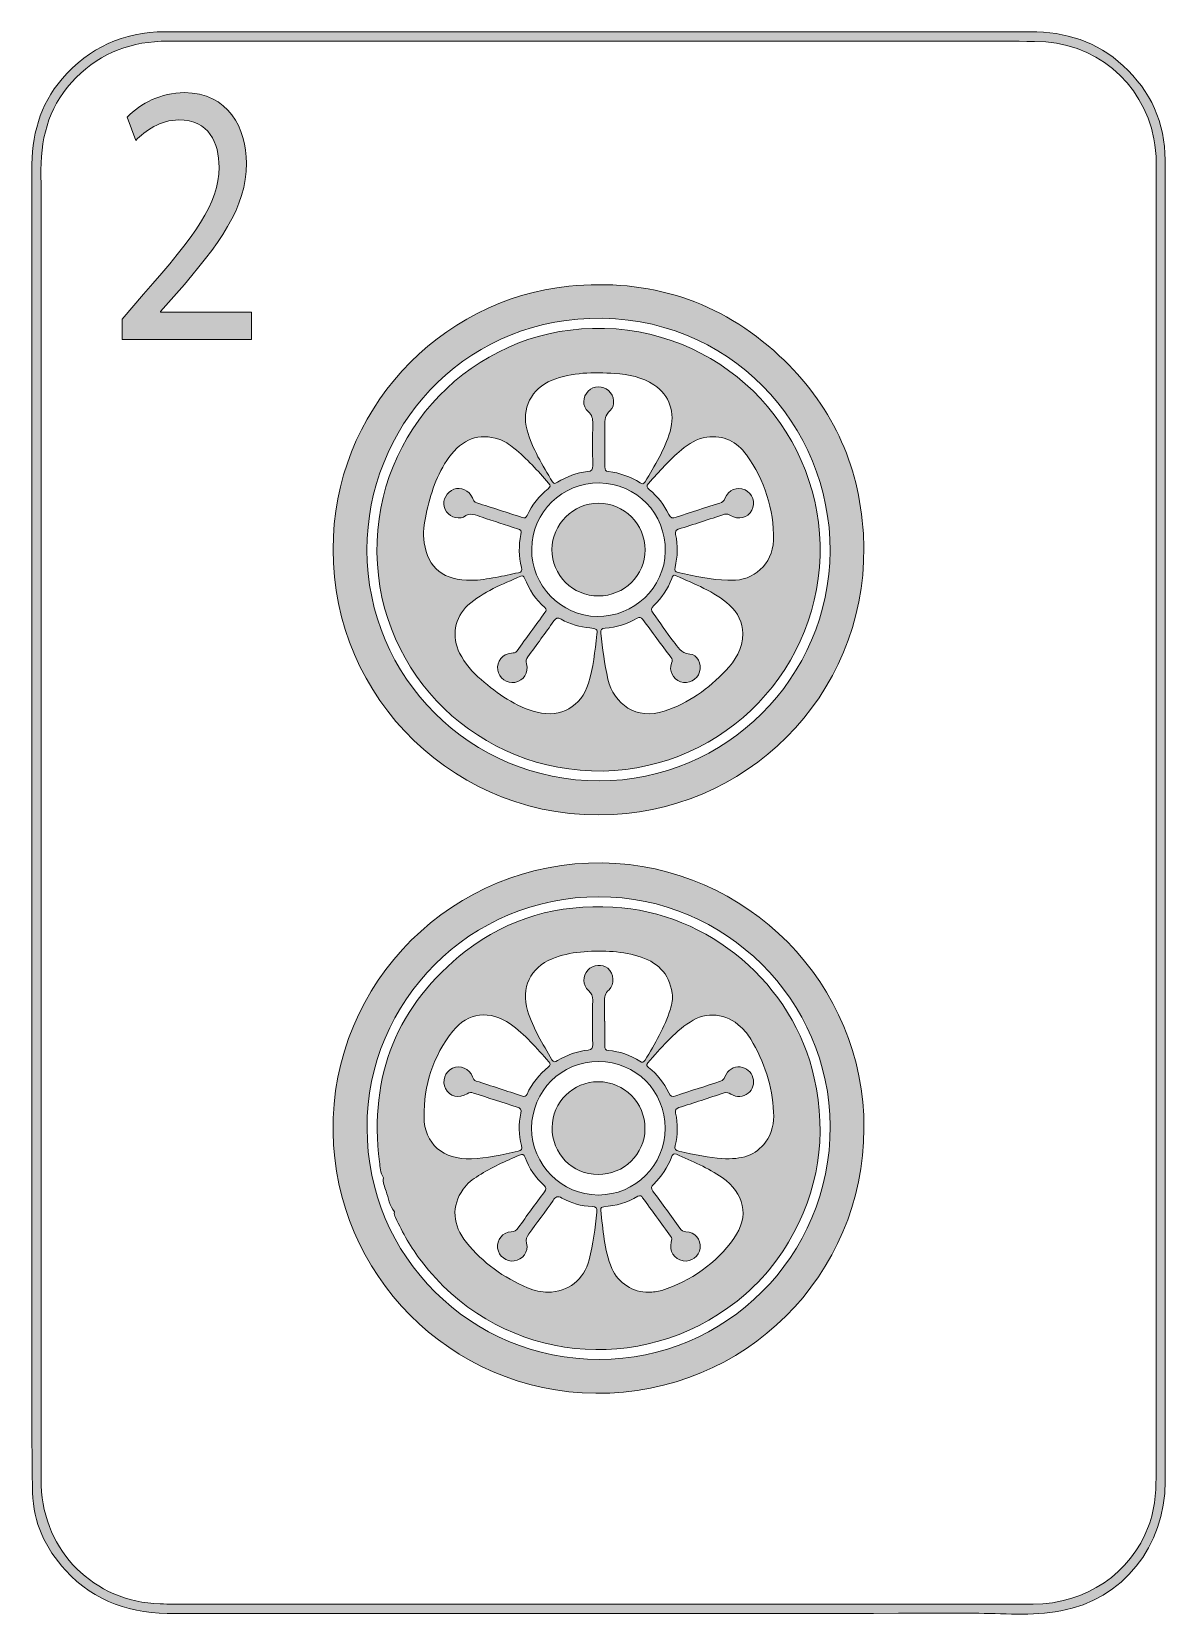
# Model space of a CAD drawing. Extents: x 614 to 925, y -465 to -30.
import ezdxf

# ---------------------------------------------------------------- set-up
doc = ezdxf.new("R2010")
doc.units = 0
doc.header["$MEASUREMENT"] = 0
doc.layers.add('Layer 1', color=7, linetype='Continuous', lineweight=0)

msp = doc.modelspace()

# ---------------------------------------------------------------- hatches: boundary and pattern name
at = {"layer": 'Layer 1', "true_color": 0x000000, "transparency": 33554687}
h = msp.add_hatch(color=18, dxfattribs=at)
h.dxf.hatch_style = 2
edge = h.paths.add_edge_path()
edge.add_spline(control_points=[(922.26, -247.35), (922.26, -247.35), (922.21, -247.35), (922.21, -247.35), (922.21, -306.74), (922.21, -366.14), (922.22, -425.54), (922.22, -430.55), (921.93, -435.5), (920.16, -440.27), (915.36, -453.23), (902.93, -461.67), (888.5, -461.67), (811.23, -461.67), (733.97, -461.65), (656.71, -461.64), (654.15, -461.64), (651.6, -461.7), (649.05, -461.61), (630.87, -460.96), (617.19, -447.33), (616.46, -429.17), (616.43, -428.24), (616.44, -427.32), (616.44, -426.38), (616.44, -307.01), (616.46, -187.63), (616.41, -68.25), (616.41, -58.52), (619.02, -49.98), (626.03, -42.99), (632.99, -36.06), (641.39, -32.98), (651.17, -32.99), (708.13, -33.04), (765.09, -33.01), (822.05, -33.01), (844.33, -33.01), (866.61, -32.92), (888.88, -33.05), (905.42, -33.14), (918.52, -43.96), (921.63, -59.79), (922.46, -64.03), (922.25, -68.34), (922.26, -72.63), (922.26, -130.87), (922.26, -189.11), (922.26, -247.35)], knot_values=[0, 0, 0, 0, 1, 1, 1, 2, 2, 2, 3, 3, 3, 4, 4, 4, 5, 5, 5, 6, 6, 6, 7, 7, 7, 8, 8, 8, 9, 9, 9, 10, 10, 10, 11, 11, 11, 12, 12, 12, 13, 13, 13, 14, 14, 14, 15, 15, 15, 16, 16, 16, 16], degree=3, periodic=0)
edge = h.paths.add_edge_path()
edge.add_spline(control_points=[(924.69, -299.19), (924.69, -221.35), (924.71, -143.49), (924.7, -65.65), (924.7, -55.34), (920.75, -46.73), (913.21, -39.73), (906.02, -33.06), (897.38, -30.39), (887.73, -30.41), (867.66, -30.45), (847.59, -30.45), (827.52, -30.45), (768.47, -30.44), (709.41, -30.42), (650.36, -30.42), (639.02, -30.42), (629.64, -34.75), (622.21, -43.31), (615.94, -50.53), (613.86, -59.04), (613.87, -68.43), (613.96, -127.96), (613.91, -187.47), (613.91, -246.98), (613.91, -296.64), (613.9, -346.3), (613.92, -395.96), (613.92, -407.66), (613.86, -419.38), (614.1, -431.09), (614.26, -439.3), (617.62, -446.34), (623.13, -452.39), (631.21, -461.25), (641.41, -464.3), (653.15, -464.28), (726.12, -464.16), (799.1, -464.25), (872.07, -464.18), (880.06, -464.16), (888.12, -465.01), (896.05, -463.55), (913.09, -460.37), (924.69, -445.92), (924.71, -427.97), (924.74, -385.05), (924.69, -342.12), (924.69, -299.19)], knot_values=[0, 0, 0, 0, 1, 1, 1, 2, 2, 2, 3, 3, 3, 4, 4, 4, 5, 5, 5, 6, 6, 6, 7, 7, 7, 8, 8, 8, 9, 9, 9, 10, 10, 10, 11, 11, 11, 12, 12, 12, 13, 13, 13, 14, 14, 14, 15, 15, 15, 16, 16, 16, 16], degree=3, periodic=0)
at = {"layer": 'Layer 1', "true_color": 0x831618, "transparency": 33554687}
h = msp.add_hatch(color=246, dxfattribs=at)
h.dxf.hatch_style = 2
edge = h.paths.add_edge_path()
edge.add_spline(control_points=[(649.16, -107.31), (649.16, -107.31), (649.16, -107.1), (649.16, -107.1), (649.16, -107.1), (653.6, -102.19), (653.6, -102.19), (665.33, -88.67), (672.77, -78.74), (672.77, -66.46), (672.77, -56.93), (667.72, -47.1), (655.74, -47.1), (649.33, -47.1), (643.85, -49.97), (640, -53.86), (640, -53.86), (642.4, -60.21), (642.4, -60.21), (644.96, -57.65), (649.16, -54.58), (654.2, -54.58), (662.5, -54.58), (665.24, -60.82), (665.24, -67.58), (665.16, -77.61), (658.74, -86.22), (644.54, -102.39), (644.54, -102.39), (638.63, -109.25), (638.63, -109.25), (638.63, -109.25), (638.63, -114.78), (638.63, -114.78), (638.63, -114.78), (674.14, -114.78), (674.14, -114.78), (674.14, -114.78), (674.14, -107.31), (674.14, -107.31), (674.14, -107.31), (649.16, -107.31), (649.16, -107.31)], knot_values=[0, 0, 0, 0, 1, 1, 1, 2, 2, 2, 3, 3, 3, 4, 4, 4, 5, 5, 5, 6, 6, 6, 7, 7, 7, 8, 8, 8, 9, 9, 9, 10, 10, 10, 11, 11, 11, 12, 12, 12, 13, 13, 13, 14, 14, 14, 14], degree=3, periodic=0)
at = {"layer": 'Layer 1', "true_color": 0x0f592d, "transparency": 33554687}
h = msp.add_hatch(color=118, dxfattribs=at)
h.dxf.hatch_style = 2
edge = h.paths.add_edge_path()
edge.add_spline(control_points=[(766.93, -109.03), (805.24, -107.71), (832.97, -138.45), (832.81, -172.79), (832.65, -207.52), (804.24, -235.89), (769.48, -235.88), (734.22, -235.87), (705.81, -207.59), (705.8, -172.52), (705.81, -138.93), (731.74, -110.24), (766.93, -109.03)], knot_values=[0, 0, 0, 0, 1, 1, 1, 2, 2, 2, 3, 3, 3, 4, 4, 4, 4], degree=3, periodic=0)
edge = h.paths.add_edge_path()
edge.add_spline(control_points=[(773.28, -245.11), (812.66, -243.07), (844.41, -209.44), (841.94, -168.04), (840.78, -148.77), (833.02, -132.4), (818.88, -119.25), (802.62, -104.13), (783.13, -98.03), (761.2, -100.21), (725.59, -103.75), (696.45, -134.47), (696.52, -172.38), (696.28, -213.01), (730.32, -247.34), (773.28, -245.11)], knot_values=[0, 0, 0, 0, 1, 1, 1, 2, 2, 2, 3, 3, 3, 4, 4, 4, 5, 5, 5, 5], degree=3, periodic=0)
h = msp.add_hatch(color=118, dxfattribs=at)
h.dxf.hatch_style = 2
edge = h.paths.add_edge_path()
edge.add_spline(control_points=[(721.5, -170.55), (721.13, -167.94), (721.45, -165.32), (722.01, -162.74), (723.2, -157.18), (724.95, -151.83), (728.29, -147.15), (731.89, -142.07), (736.6, -140.4), (741.94, -142.16), (743.51, -142.67), (744.85, -143.6), (746.12, -144.62), (749.65, -147.45), (752.65, -150.82), (755.62, -154.22), (756.13, -154.81), (756.2, -155.2), (755.53, -155.73), (753.01, -157.71), (751.13, -160.21), (749.73, -163.07), (749.41, -163.73), (749.05, -163.87), (748.37, -163.64), (744.24, -162.28), (740.11, -160.93), (735.96, -159.64), (735.16, -159.39), (734.98, -158.83), (734.71, -158.2), (733.83, -156.21), (731.57, -155.19), (729.64, -155.89), (727.68, -156.6), (726.48, -158.77), (726.98, -160.66), (727.54, -162.77), (729.48, -164.04), (731.65, -163.72), (731.85, -163.69), (732.11, -163.69), (732.25, -163.57), (733.97, -162.05), (735.66, -163.02), (737.37, -163.58), (740.61, -164.64), (743.84, -165.71), (747.09, -166.72), (747.96, -166.99), (748.22, -167.33), (748.02, -168.28), (747.39, -171.29), (747.41, -174.32), (748.17, -177.32), (748.37, -178.11), (748.27, -178.61), (747.34, -178.79), (745.28, -179.18), (743.25, -179.71), (741.19, -180.06), (738.87, -180.45), (736.54, -180.87), (734.5, -180.85), (726.95, -181.06), (722.47, -177.46), (721.5, -170.55)], knot_values=[0, 0, 0, 0, 1, 1, 1, 2, 2, 2, 3, 3, 3, 4, 4, 4, 5, 5, 5, 6, 6, 6, 7, 7, 7, 8, 8, 8, 9, 9, 9, 10, 10, 10, 11, 11, 11, 12, 12, 12, 13, 13, 13, 14, 14, 14, 15, 15, 15, 16, 16, 16, 17, 17, 17, 18, 18, 18, 19, 19, 19, 20, 20, 20, 21, 21, 21, 22, 22, 22, 22], degree=3, periodic=0)
edge = h.paths.add_edge_path()
edge.add_spline(control_points=[(756.55, -126), (762.11, -123.8), (767.91, -123.73), (773.75, -124.14), (777.54, -124.41), (781.25, -125.14), (784.5, -127.27), (788.79, -130.08), (790.48, -134.93), (788.91, -140.09), (787.41, -145.05), (784.69, -149.42), (782.08, -153.85), (781.67, -154.54), (781.29, -154.47), (780.7, -154.11), (778.04, -152.45), (775.16, -151.38), (772.05, -151.02), (771.21, -150.93), (771.04, -150.52), (771.05, -149.78), (771.09, -147.58), (771.06, -145.38), (771.06, -143.17), (771.06, -141.6), (771.11, -140.03), (771.05, -138.46), (770.99, -136.87), (771.06, -135.54), (772.48, -134.31), (774.04, -132.96), (773.64, -130.22), (772.06, -128.83), (770.45, -127.41), (768.01, -127.47), (766.51, -128.97), (764.92, -130.56), (764.78, -133.11), (766.47, -134.58), (767.57, -135.55), (767.74, -136.57), (767.72, -137.88), (767.67, -141.7), (767.67, -145.53), (767.73, -149.36), (767.75, -150.46), (767.41, -150.94), (766.28, -151.05), (763.32, -151.36), (760.6, -152.43), (758.05, -153.94), (757.56, -154.23), (757.14, -154.69), (756.65, -153.85), (753.96, -149.3), (751.14, -144.79), (749.7, -139.64), (748.06, -133.8), (750.9, -128.24), (756.55, -126)], knot_values=[0, 0, 0, 0, 1, 1, 1, 2, 2, 2, 3, 3, 3, 4, 4, 4, 5, 5, 5, 6, 6, 6, 7, 7, 7, 8, 8, 8, 9, 9, 9, 10, 10, 10, 11, 11, 11, 12, 12, 12, 13, 13, 13, 14, 14, 14, 15, 15, 15, 16, 16, 16, 17, 17, 17, 18, 18, 18, 19, 19, 19, 20, 20, 20, 20], degree=3, periodic=0)
edge = h.paths.add_edge_path()
edge.add_spline(control_points=[(798.98, -141.62), (803.63, -140.99), (807.27, -142.81), (809.88, -146.47), (814.85, -153.44), (817.44, -161.27), (817.26, -169.88), (817.11, -176.58), (811.69, -181.02), (805.76, -180.86), (805.44, -180.85), (805.13, -180.86), (804.81, -180.86), (800.17, -180.73), (795.67, -179.73), (791.16, -178.72), (790.32, -178.54), (790.09, -178.2), (790.31, -177.32), (791.04, -174.32), (791.07, -171.3), (790.45, -168.27), (790.3, -167.55), (790.41, -167.1), (791.19, -166.85), (795.43, -165.51), (799.67, -164.13), (803.9, -162.76), (804.52, -162.55), (804.97, -162.77), (805.5, -163.09), (807.69, -164.39), (810.22, -163.76), (811.33, -161.67), (812.43, -159.62), (811.58, -157.04), (809.48, -156.08), (807.29, -155.07), (804.91, -156.03), (803.97, -158.4), (803.68, -159.14), (803.24, -159.45), (802.55, -159.67), (798.56, -160.94), (794.56, -162.21), (790.6, -163.57), (789.57, -163.93), (789.04, -163.84), (788.55, -162.77), (787.33, -160.12), (785.52, -157.88), (783.27, -156.01), (782.59, -155.44), (782.33, -155.07), (783.03, -154.28), (785.89, -151.07), (788.72, -147.83), (792.05, -145.08), (794.09, -143.39), (796.26, -141.99), (798.98, -141.62)], knot_values=[0, 0, 0, 0, 1, 1, 1, 2, 2, 2, 3, 3, 3, 4, 4, 4, 5, 5, 5, 6, 6, 6, 7, 7, 7, 8, 8, 8, 9, 9, 9, 10, 10, 10, 11, 11, 11, 12, 12, 12, 13, 13, 13, 14, 14, 14, 15, 15, 15, 16, 16, 16, 17, 17, 17, 18, 18, 18, 19, 19, 19, 20, 20, 20, 20], degree=3, periodic=0)
edge = h.paths.add_edge_path()
edge.add_spline(control_points=[(804.22, -205.61), (799.44, -210.57), (793.98, -214.6), (787.34, -216.77), (779.74, -219.26), (773.5, -214.9), (771.9, -207.94), (770.94, -203.79), (770.39, -199.59), (769.97, -195.36), (769.87, -194.4), (770.15, -194.03), (771.1, -193.97), (774.24, -193.77), (777.17, -192.83), (779.89, -191.27), (780.58, -190.87), (780.98, -190.97), (781.45, -191.61), (783.99, -195.07), (786.56, -198.51), (789.13, -201.94), (789.54, -202.48), (789.66, -202.9), (789.35, -203.63), (788.51, -205.63), (789.7, -207.94), (791.82, -208.67), (794.02, -209.44), (796.36, -208.22), (797.04, -205.95), (797.67, -203.87), (796.45, -201.17), (794.33, -201.08), (791.8, -200.96), (791.02, -199.08), (789.87, -197.64), (787.88, -195.16), (786.18, -192.44), (784.29, -189.87), (783.67, -189.03), (783.69, -188.54), (784.47, -187.78), (786.63, -185.68), (788.29, -183.2), (789.39, -180.37), (789.6, -179.82), (789.73, -179.23), (790.57, -179.61), (795.69, -181.88), (800.96, -183.88), (805.24, -187.65), (807.65, -189.76), (808.71, -192.57), (808.88, -195.42), (808.76, -199.71), (806.85, -202.88), (804.22, -205.61)], knot_values=[0, 0, 0, 0, 1, 1, 1, 2, 2, 2, 3, 3, 3, 4, 4, 4, 5, 5, 5, 6, 6, 6, 7, 7, 7, 8, 8, 8, 9, 9, 9, 10, 10, 10, 11, 11, 11, 12, 12, 12, 13, 13, 13, 14, 14, 14, 15, 15, 15, 16, 16, 16, 17, 17, 17, 18, 18, 18, 19, 19, 19, 19], degree=3, periodic=0)
edge = h.paths.add_edge_path()
edge.add_spline(control_points=[(750.98, -172.25), (751.09, -162.13), (759.34, -154.07), (769.5, -154.16), (779.76, -154.25), (787.75, -162.56), (787.61, -172.98), (787.48, -182.85), (779.01, -190.92), (768.93, -190.78), (758.95, -190.64), (750.87, -182.3), (750.98, -172.25)], knot_values=[0, 0, 0, 0, 1, 1, 1, 2, 2, 2, 3, 3, 3, 4, 4, 4, 4], degree=3, periodic=0)
edge = h.paths.add_edge_path()
edge.add_spline(control_points=[(768.84, -195.67), (768.29, -200.44), (767.88, -204.82), (766.55, -209.05), (764.52, -215.51), (759.01, -218.68), (752.46, -217.04), (746.5, -215.55), (741.69, -212.01), (737.12, -208.1), (734.72, -206.04), (732.67, -203.68), (731.21, -200.83), (728.96, -196.42), (729.81, -191.02), (733.5, -187.72), (737.71, -183.96), (742.93, -181.95), (748.01, -179.72), (748.6, -179.46), (748.82, -179.72), (749.03, -180.26), (750.26, -183.38), (752.1, -186.1), (754.58, -188.36), (755.1, -188.84), (754.97, -189.2), (754.61, -189.69), (752.05, -193.19), (749.49, -196.71), (746.95, -200.24), (746.55, -200.81), (746.02, -200.78), (745.43, -200.83), (742.95, -201.03), (741.29, -203.09), (741.66, -205.47), (742, -207.69), (744.22, -209.29), (746.35, -208.85), (748.78, -208.35), (750.22, -206.18), (749.56, -203.81), (749.34, -202.99), (749.48, -202.45), (749.96, -201.81), (752.35, -198.56), (754.72, -195.3), (757.04, -192), (757.64, -191.15), (758.11, -191.01), (759.05, -191.54), (761.5, -192.9), (764.16, -193.73), (766.96, -193.93), (768.39, -194.03), (769.35, -194.35), (768.84, -195.67)], knot_values=[0, 0, 0, 0, 1, 1, 1, 2, 2, 2, 3, 3, 3, 4, 4, 4, 5, 5, 5, 6, 6, 6, 7, 7, 7, 8, 8, 8, 9, 9, 9, 10, 10, 10, 11, 11, 11, 12, 12, 12, 13, 13, 13, 14, 14, 14, 15, 15, 15, 16, 16, 16, 17, 17, 17, 18, 18, 18, 19, 19, 19, 19], degree=3, periodic=0)
edge = h.paths.add_edge_path()
edge.add_spline(control_points=[(770.54, -233.19), (804.12, -232.49), (830.8, -204.69), (830.06, -171.06), (829.34, -138.62), (802.56, -110.93), (767.66, -111.76), (734.8, -112.54), (708.1, -139.78), (708.53, -173.27), (708.97, -206.93), (736.54, -233.61), (770.54, -233.19)], knot_values=[0, 0, 0, 0, 1, 1, 1, 2, 2, 2, 3, 3, 3, 4, 4, 4, 4], degree=3, periodic=0)
h = msp.add_hatch(color=118, dxfattribs=at)
h.dxf.hatch_style = 2
edge = h.paths.add_edge_path()
edge.add_spline(control_points=[(769.31, -185.16), (776.32, -185.15), (782.1, -179.42), (782.07, -172.51), (782.04, -165.43), (776.36, -159.74), (769.28, -159.7), (762.38, -159.66), (756.57, -165.43), (756.53, -172.38), (756.48, -179.44), (762.21, -185.17), (769.31, -185.16)], knot_values=[0, 0, 0, 0, 1, 1, 1, 2, 2, 2, 3, 3, 3, 4, 4, 4, 4], degree=3, periodic=0)
at = {"layer": 'Layer 1', "true_color": 0x1b2251, "transparency": 33554687}
h = msp.add_hatch(color=179, dxfattribs=at)
h.dxf.hatch_style = 2
edge = h.paths.add_edge_path()
edge.add_spline(control_points=[(769.58, -394.57), (734.23, -394.57), (705.88, -366.38), (705.82, -331.14), (705.76, -296.06), (734.16, -267.7), (769.41, -267.65), (804.05, -267.6), (832.7, -296.1), (832.83, -330.59), (832.96, -366.45), (803.93, -394.56), (769.58, -394.57)], knot_values=[0, 0, 0, 0, 1, 1, 1, 2, 2, 2, 3, 3, 3, 4, 4, 4, 4], degree=3, periodic=0)
edge = h.paths.add_edge_path()
edge.add_spline(control_points=[(770.37, -258.36), (729.71, -257.81), (695.92, -290.93), (696.49, -332.19), (697.03, -370.86), (728.32, -403.55), (768.59, -403.84), (809.68, -404.14), (841.94, -371.37), (842.11, -331.22), (842.38, -291.67), (809.95, -258.89), (770.37, -258.36)], knot_values=[0, 0, 0, 0, 1, 1, 1, 2, 2, 2, 3, 3, 3, 4, 4, 4, 4], degree=3, periodic=0)
h = msp.add_hatch(color=179, dxfattribs=at)
h.dxf.hatch_style = 2
edge = h.paths.add_edge_path()
edge.add_spline(control_points=[(815.14, -334.94), (812.41, -338.6), (808.61, -339.81), (803.11, -339.46), (799.85, -339.31), (795.6, -338.36), (791.35, -337.45), (790.39, -337.25), (790.06, -336.89), (790.32, -335.87), (791.08, -332.93), (791.05, -329.94), (790.46, -326.98), (790.29, -326.12), (790.52, -325.75), (791.33, -325.49), (795.47, -324.18), (799.61, -322.83), (803.73, -321.46), (804.48, -321.21), (805, -321.45), (805.62, -321.82), (807.21, -322.76), (808.99, -322.62), (810.33, -321.55), (811.56, -320.55), (812.14, -318.81), (811.66, -317.29), (811.11, -315.59), (809.92, -314.59), (808.13, -314.35), (806.42, -314.12), (804.66, -315.19), (803.97, -317.02), (803.72, -317.69), (803.4, -318.07), (802.74, -318.28), (798.66, -319.59), (794.57, -320.89), (790.51, -322.26), (789.53, -322.59), (789.02, -322.43), (788.56, -321.44), (787.27, -318.71), (785.4, -316.39), (783.05, -314.47), (782.6, -314.1), (782.27, -313.83), (782.79, -313.23), (786.38, -309.19), (789.85, -305.03), (794.4, -302.01), (798.84, -299.05), (804.45, -299.63), (808.28, -303.32), (809.34, -304.34), (810.31, -305.45), (811.06, -306.71), (814.75, -312.88), (817, -319.54), (817.33, -326.75), (817.46, -329.66), (816.95, -332.52), (815.14, -334.94)], knot_values=[0, 0, 0, 0, 1, 1, 1, 2, 2, 2, 3, 3, 3, 4, 4, 4, 5, 5, 5, 6, 6, 6, 7, 7, 7, 8, 8, 8, 9, 9, 9, 10, 10, 10, 11, 11, 11, 12, 12, 12, 13, 13, 13, 14, 14, 14, 15, 15, 15, 16, 16, 16, 17, 17, 17, 18, 18, 18, 19, 19, 19, 20, 20, 20, 21, 21, 21, 21], degree=3, periodic=0)
edge = h.paths.add_edge_path()
edge.add_spline(control_points=[(806.45, -361.37), (801.51, -368.3), (794.75, -372.97), (786.64, -375.64), (785.48, -376.02), (784.27, -376.06), (783.06, -376.14), (778.85, -376.23), (774.69, -373.61), (772.98, -369.59), (770.83, -364.48), (770.51, -359.01), (769.94, -353.59), (769.88, -352.98), (770.16, -352.72), (770.74, -352.68), (774.09, -352.46), (777.23, -351.53), (780.12, -349.81), (780.75, -349.44), (781.06, -349.73), (781.4, -350.2), (783.95, -353.73), (786.51, -357.25), (789.08, -360.76), (789.46, -361.28), (789.42, -361.74), (789.26, -362.35), (788.6, -364.85), (790.05, -367.06), (792.53, -367.51), (794.7, -367.89), (796.89, -366.26), (797.15, -364.05), (797.44, -361.61), (795.84, -359.68), (793.29, -359.52), (792.51, -359.47), (792.05, -359.18), (791.62, -358.58), (789.18, -355.18), (786.73, -351.77), (784.23, -348.41), (783.62, -347.6), (783.71, -347.15), (784.43, -346.47), (786.64, -344.4), (788.24, -341.89), (789.36, -339.08), (789.59, -338.5), (789.7, -337.87), (790.65, -338.29), (794.97, -340.19), (799.33, -342.01), (803.24, -344.7), (809.33, -348.89), (810.75, -355.34), (806.45, -361.37)], knot_values=[0, 0, 0, 0, 1, 1, 1, 2, 2, 2, 3, 3, 3, 4, 4, 4, 5, 5, 5, 6, 6, 6, 7, 7, 7, 8, 8, 8, 9, 9, 9, 10, 10, 10, 11, 11, 11, 12, 12, 12, 13, 13, 13, 14, 14, 14, 15, 15, 15, 16, 16, 16, 17, 17, 17, 18, 18, 18, 19, 19, 19, 19], degree=3, periodic=0)
edge = h.paths.add_edge_path()
edge.add_spline(control_points=[(750.96, -331.09), (750.99, -320.96), (759.16, -312.83), (769.33, -312.83), (779.48, -312.83), (787.58, -320.97), (787.58, -331.15), (787.57, -341.27), (779.38, -349.47), (769.26, -349.46), (759.19, -349.44), (750.94, -341.16), (750.96, -331.09)], knot_values=[0, 0, 0, 0, 1, 1, 1, 2, 2, 2, 3, 3, 3, 4, 4, 4, 4], degree=3, periodic=0)
edge = h.paths.add_edge_path()
edge.add_spline(control_points=[(768.82, -354.18), (768.38, -358.56), (767.89, -362.93), (766.73, -367.2), (765.27, -372.64), (761.07, -376.09), (755.39, -376.15), (753.73, -376.11), (751.73, -375.7), (749.84, -374.9), (743.25, -372.13), (737.59, -368.05), (733.09, -362.49), (729.18, -357.65), (728.95, -352.58), (732.18, -347.84), (733.26, -346.25), (734.82, -345.17), (736.41, -344.14), (739.95, -341.87), (743.8, -340.2), (747.64, -338.53), (748.46, -338.17), (748.83, -338.29), (749.15, -339.14), (750.28, -342.13), (752.05, -344.71), (754.4, -346.87), (755.09, -347.5), (754.96, -347.91), (754.47, -348.57), (752.04, -351.85), (749.65, -355.16), (747.27, -358.49), (746.78, -359.18), (746.23, -359.49), (745.34, -359.54), (742.96, -359.66), (741.31, -361.76), (741.64, -364.07), (741.94, -366.22), (744.04, -367.85), (746.13, -367.55), (748.53, -367.21), (750.21, -365.01), (749.59, -362.68), (749.3, -361.59), (749.59, -360.91), (750.17, -360.13), (752.42, -357.1), (754.67, -354.08), (756.83, -350.98), (757.54, -349.96), (758.03, -349.59), (759.29, -350.3), (761.81, -351.74), (764.6, -352.51), (767.53, -352.64), (768.6, -352.68), (768.93, -353.05), (768.82, -354.18)], knot_values=[0, 0, 0, 0, 1, 1, 1, 2, 2, 2, 3, 3, 3, 4, 4, 4, 5, 5, 5, 6, 6, 6, 7, 7, 7, 8, 8, 8, 9, 9, 9, 10, 10, 10, 11, 11, 11, 12, 12, 12, 13, 13, 13, 14, 14, 14, 15, 15, 15, 16, 16, 16, 17, 17, 17, 18, 18, 18, 19, 19, 19, 20, 20, 20, 20], degree=3, periodic=0)
edge = h.paths.add_edge_path()
edge.add_spline(control_points=[(721.45, -328.05), (721.35, -319.38), (723.96, -311.37), (729.35, -304.51), (733.4, -299.36), (739.66, -298.68), (745.05, -302.51), (749.14, -305.42), (752.4, -309.21), (755.68, -312.95), (756.16, -313.5), (756.17, -313.86), (755.56, -314.35), (753.04, -316.39), (751.05, -318.86), (749.7, -321.82), (749.41, -322.45), (749.02, -322.51), (748.43, -322.32), (744.21, -320.94), (739.98, -319.56), (735.74, -318.2), (735.15, -318.01), (734.99, -317.6), (734.78, -317.09), (733.81, -314.72), (731.44, -313.71), (729.28, -314.69), (727.19, -315.65), (726.31, -318.22), (727.35, -320.28), (728.45, -322.43), (731.04, -323.08), (733.29, -321.68), (733.91, -321.3), (734.4, -321.29), (735.05, -321.5), (739.02, -322.8), (743.01, -324.1), (747, -325.34), (747.93, -325.63), (748.21, -326.02), (748, -327.03), (747.37, -329.99), (747.41, -332.97), (748.14, -335.91), (748.36, -336.78), (748.26, -337.28), (747.27, -337.48), (742.86, -338.39), (738.47, -339.41), (734.47, -339.51), (726.71, -339.88), (721.53, -335.39), (721.45, -328.05)], knot_values=[0, 0, 0, 0, 1, 1, 1, 2, 2, 2, 3, 3, 3, 4, 4, 4, 5, 5, 5, 6, 6, 6, 7, 7, 7, 8, 8, 8, 9, 9, 9, 10, 10, 10, 11, 11, 11, 12, 12, 12, 13, 13, 13, 14, 14, 14, 15, 15, 15, 16, 16, 16, 17, 17, 17, 18, 18, 18, 18], degree=3, periodic=0)
edge = h.paths.add_edge_path()
edge.add_spline(control_points=[(756.59, -284.64), (759.08, -283.62), (761.7, -283.1), (764.37, -282.83), (769.68, -282.3), (774.95, -282.45), (780.1, -283.94), (785.24, -285.42), (788.72, -288.53), (789.51, -294.12), (789.72, -295.64), (789.43, -297.07), (789.01, -298.45), (787.44, -303.49), (784.78, -308.01), (782.06, -312.5), (781.65, -313.19), (781.27, -313.15), (780.68, -312.77), (778.04, -311.07), (775.14, -310.08), (772, -309.81), (771.21, -309.74), (770.99, -309.38), (771.02, -308.57), (771.09, -306.32), (771.04, -304.06), (771.04, -301.81), (771.02, -301.81), (771, -301.81), (770.98, -301.81), (770.98, -300.03), (771.01, -298.25), (770.97, -296.47), (770.94, -295.19), (771.05, -294.16), (772.18, -293.17), (773.85, -291.7), (773.52, -288.73), (771.82, -287.26), (770.39, -286.04), (767.79, -286.28), (766.38, -287.76), (764.87, -289.34), (764.86, -291.95), (766.56, -293.38), (767.49, -294.16), (767.72, -294.95), (767.71, -296.06), (767.66, -300.09), (767.67, -304.13), (767.71, -308.17), (767.72, -309.11), (767.51, -309.6), (766.47, -309.7), (763.46, -310), (760.66, -311.03), (758.07, -312.59), (757.46, -312.97), (757, -313.14), (756.54, -312.36), (753.99, -308.02), (751.34, -303.73), (749.84, -298.88), (747.94, -292.71), (750.63, -287.1), (756.59, -284.64)], knot_values=[0, 0, 0, 0, 1, 1, 1, 2, 2, 2, 3, 3, 3, 4, 4, 4, 5, 5, 5, 6, 6, 6, 7, 7, 7, 8, 8, 8, 9, 9, 9, 10, 10, 10, 11, 11, 11, 12, 12, 12, 13, 13, 13, 14, 14, 14, 15, 15, 15, 16, 16, 16, 17, 17, 17, 18, 18, 18, 19, 19, 19, 20, 20, 20, 21, 21, 21, 22, 22, 22, 22], degree=3, periodic=0)
edge = h.paths.add_edge_path()
edge.add_spline(control_points=[(828.49, -317.41), (822.74, -291.56), (799.59, -271.91), (773.25, -270.5), (758.34, -269.69), (744.65, -273.39), (732.85, -282.6), (714.03, -297.27), (706.29, -316.69), (709.23, -340.35), (709.42, -341.83), (709.42, -343.4), (710.35, -344.72), (710.01, -346.05), (710.68, -347.22), (711.06, -348.41), (711.68, -350.36), (711.99, -352.44), (713.31, -354.12), (713.1, -354.69), (713.45, -355.14), (713.66, -355.61), (715.55, -359.89), (717.92, -363.89), (720.74, -367.63), (740.54, -393.87), (777.49, -399.84), (804.81, -380.44), (811.6, -375.62), (817.14, -369.57), (821.38, -362.41), (829.69, -348.37), (832.02, -333.33), (828.49, -317.41)], knot_values=[0, 0, 0, 0, 1, 1, 1, 2, 2, 2, 3, 3, 3, 4, 4, 4, 5, 5, 5, 6, 6, 6, 7, 7, 7, 8, 8, 8, 9, 9, 9, 10, 10, 10, 11, 11, 11, 11], degree=3, periodic=0)
h = msp.add_hatch(color=179, dxfattribs=at)
h.dxf.hatch_style = 2
edge = h.paths.add_edge_path()
edge.add_spline(control_points=[(769.24, -318.39), (762.33, -318.35), (756.65, -323.99), (756.58, -330.94), (756.51, -338.09), (762.1, -343.8), (769.2, -343.83), (776.25, -343.86), (782.02, -338.22), (782.05, -331.29), (782.08, -324.11), (776.43, -318.42), (769.24, -318.39)], knot_values=[0, 0, 0, 0, 1, 1, 1, 2, 2, 2, 3, 3, 3, 4, 4, 4, 4], degree=3, periodic=0)

# ---------------------------------------------------------------- linework, layer by layer
at = {"layer": 'Layer 1'}
for points, knots in [([(924.69, -299.19), (924.69, -221.35), (924.71, -143.49), (924.7, -65.65), (924.7, -55.34), (920.75, -46.73), (913.21, -39.73), (906.02, -33.06), (897.38, -30.39), (887.73, -30.41), (867.66, -30.45), (847.59, -30.45), (827.52, -30.45), (768.47, -30.44), (709.41, -30.42), (650.36, -30.42), (639.02, -30.42), (629.64, -34.75), (622.21, -43.31), (615.94, -50.53), (613.86, -59.04), (613.87, -68.43), (613.96, -127.96), (613.91, -187.47), (613.91, -246.98), (613.91, -296.64), (613.9, -346.3), (613.92, -395.96), (613.92, -407.66), (613.86, -419.38), (614.1, -431.09), (614.26, -439.3), (617.62, -446.34), (623.13, -452.39), (631.21, -461.25), (641.41, -464.3), (653.15, -464.28), (726.12, -464.16), (799.1, -464.25), (872.07, -464.18), (880.06, -464.16), (888.12, -465.01), (896.05, -463.55), (913.09, -460.37), (924.69, -445.92), (924.71, -427.97), (924.74, -385.05), (924.69, -342.12), (924.69, -299.19)], [0, 0, 0, 0, 1, 1, 1, 2, 2, 2, 3, 3, 3, 4, 4, 4, 5, 5, 5, 6, 6, 6, 7, 7, 7, 8, 8, 8, 9, 9, 9, 10, 10, 10, 11, 11, 11, 12, 12, 12, 13, 13, 13, 14, 14, 14, 15, 15, 15, 16, 16, 16, 16]), ([(922.26, -247.35), (922.26, -247.35), (922.21, -247.35), (922.21, -247.35), (922.21, -306.74), (922.21, -366.14), (922.22, -425.54), (922.22, -430.55), (921.93, -435.5), (920.16, -440.27), (915.36, -453.23), (902.93, -461.67), (888.5, -461.67), (811.23, -461.67), (733.97, -461.65), (656.71, -461.64), (654.15, -461.64), (651.6, -461.7), (649.05, -461.61), (630.87, -460.96), (617.19, -447.33), (616.46, -429.17), (616.43, -428.24), (616.44, -427.32), (616.44, -426.38), (616.44, -307.01), (616.46, -187.63), (616.41, -68.25), (616.41, -58.52), (619.02, -49.98), (626.03, -42.99), (632.99, -36.06), (641.39, -32.98), (651.17, -32.99), (708.13, -33.04), (765.09, -33.01), (822.05, -33.01), (844.33, -33.01), (866.61, -32.92), (888.88, -33.05), (905.42, -33.14), (918.52, -43.96), (921.63, -59.79), (922.46, -64.03), (922.25, -68.34), (922.26, -72.63), (922.26, -130.87), (922.26, -189.11), (922.26, -247.35)], [0, 0, 0, 0, 1, 1, 1, 2, 2, 2, 3, 3, 3, 4, 4, 4, 5, 5, 5, 6, 6, 6, 7, 7, 7, 8, 8, 8, 9, 9, 9, 10, 10, 10, 11, 11, 11, 12, 12, 12, 13, 13, 13, 14, 14, 14, 15, 15, 15, 16, 16, 16, 16]), ([(922.26, -247.35), (922.26, -247.35), (922.21, -247.35), (922.21, -247.35), (922.21, -306.74), (922.21, -366.14), (922.22, -425.54), (922.22, -430.55), (921.93, -435.5), (920.16, -440.27), (915.36, -453.23), (902.93, -461.67), (888.5, -461.67), (811.23, -461.67), (733.97, -461.65), (656.71, -461.64), (654.15, -461.64), (651.6, -461.7), (649.05, -461.61), (630.87, -460.96), (617.19, -447.33), (616.46, -429.17), (616.43, -428.24), (616.44, -427.32), (616.44, -426.38), (616.44, -307.01), (616.46, -187.63), (616.41, -68.25), (616.41, -58.52), (619.02, -49.98), (626.03, -42.99), (632.99, -36.06), (641.39, -32.98), (651.17, -32.99), (708.13, -33.04), (765.09, -33.01), (822.05, -33.01), (844.33, -33.01), (866.61, -32.92), (888.88, -33.05), (905.42, -33.14), (918.52, -43.96), (921.63, -59.79), (922.46, -64.03), (922.25, -68.34), (922.26, -72.63), (922.26, -130.87), (922.26, -189.11), (922.26, -247.35)], [0, 0, 0, 0, 1, 1, 1, 2, 2, 2, 3, 3, 3, 4, 4, 4, 5, 5, 5, 6, 6, 6, 7, 7, 7, 8, 8, 8, 9, 9, 9, 10, 10, 10, 11, 11, 11, 12, 12, 12, 13, 13, 13, 14, 14, 14, 15, 15, 15, 16, 16, 16, 16]), ([(649.16, -107.31), (649.16, -107.31), (649.16, -107.1), (649.16, -107.1), (649.16, -107.1), (653.6, -102.19), (653.6, -102.19), (665.33, -88.67), (672.77, -78.74), (672.77, -66.46), (672.77, -56.93), (667.72, -47.1), (655.74, -47.1), (649.33, -47.1), (643.85, -49.97), (640, -53.86), (640, -53.86), (642.4, -60.21), (642.4, -60.21), (644.96, -57.65), (649.16, -54.58), (654.2, -54.58), (662.5, -54.58), (665.24, -60.82), (665.24, -67.58), (665.16, -77.61), (658.74, -86.22), (644.54, -102.39), (644.54, -102.39), (638.63, -109.25), (638.63, -109.25), (638.63, -109.25), (638.63, -114.78), (638.63, -114.78), (638.63, -114.78), (674.14, -114.78), (674.14, -114.78), (674.14, -114.78), (674.14, -107.31), (674.14, -107.31), (674.14, -107.31), (649.16, -107.31), (649.16, -107.31)], [0, 0, 0, 0, 1, 1, 1, 2, 2, 2, 3, 3, 3, 4, 4, 4, 5, 5, 5, 6, 6, 6, 7, 7, 7, 8, 8, 8, 9, 9, 9, 10, 10, 10, 11, 11, 11, 12, 12, 12, 13, 13, 13, 14, 14, 14, 14]), ([(773.28, -245.11), (812.66, -243.07), (844.41, -209.44), (841.94, -168.04), (840.78, -148.77), (833.02, -132.4), (818.88, -119.25), (802.62, -104.13), (783.13, -98.03), (761.2, -100.21), (725.59, -103.75), (696.45, -134.47), (696.52, -172.38), (696.28, -213.01), (730.32, -247.34), (773.28, -245.11)], [0, 0, 0, 0, 1, 1, 1, 2, 2, 2, 3, 3, 3, 4, 4, 4, 5, 5, 5, 5]), ([(766.93, -109.03), (805.24, -107.71), (832.97, -138.45), (832.81, -172.79), (832.65, -207.52), (804.24, -235.89), (769.48, -235.88), (734.22, -235.87), (705.81, -207.59), (705.8, -172.52), (705.81, -138.93), (731.74, -110.24), (766.93, -109.03)], [0, 0, 0, 0, 1, 1, 1, 2, 2, 2, 3, 3, 3, 4, 4, 4, 4]), ([(770.54, -233.19), (804.12, -232.49), (830.8, -204.69), (830.06, -171.06), (829.34, -138.62), (802.56, -110.93), (767.66, -111.76), (734.8, -112.54), (708.1, -139.78), (708.53, -173.27), (708.97, -206.93), (736.54, -233.61), (770.54, -233.19)], [0, 0, 0, 0, 1, 1, 1, 2, 2, 2, 3, 3, 3, 4, 4, 4, 4]), ([(756.55, -126), (762.11, -123.8), (767.91, -123.73), (773.75, -124.14), (777.54, -124.41), (781.25, -125.14), (784.5, -127.27), (788.79, -130.08), (790.48, -134.93), (788.91, -140.09), (787.41, -145.05), (784.69, -149.42), (782.08, -153.85), (781.67, -154.54), (781.29, -154.47), (780.7, -154.11), (778.04, -152.45), (775.16, -151.38), (772.05, -151.02), (771.21, -150.93), (771.04, -150.52), (771.05, -149.78), (771.09, -147.58), (771.06, -145.38), (771.06, -143.17), (771.06, -141.6), (771.11, -140.03), (771.05, -138.46), (770.99, -136.87), (771.06, -135.54), (772.48, -134.31), (774.04, -132.96), (773.64, -130.22), (772.06, -128.83), (770.45, -127.41), (768.01, -127.47), (766.51, -128.97), (764.92, -130.56), (764.78, -133.11), (766.47, -134.58), (767.57, -135.55), (767.74, -136.57), (767.72, -137.88), (767.67, -141.7), (767.67, -145.53), (767.73, -149.36), (767.75, -150.46), (767.41, -150.94), (766.28, -151.05), (763.32, -151.36), (760.6, -152.43), (758.05, -153.94), (757.56, -154.23), (757.14, -154.69), (756.65, -153.85), (753.96, -149.3), (751.14, -144.79), (749.7, -139.64), (748.06, -133.8), (750.9, -128.24), (756.55, -126)], [0, 0, 0, 0, 1, 1, 1, 2, 2, 2, 3, 3, 3, 4, 4, 4, 5, 5, 5, 6, 6, 6, 7, 7, 7, 8, 8, 8, 9, 9, 9, 10, 10, 10, 11, 11, 11, 12, 12, 12, 13, 13, 13, 14, 14, 14, 15, 15, 15, 16, 16, 16, 17, 17, 17, 18, 18, 18, 19, 19, 19, 20, 20, 20, 20]), ([(721.5, -170.55), (721.13, -167.94), (721.45, -165.32), (722.01, -162.74), (723.2, -157.18), (724.95, -151.83), (728.29, -147.15), (731.89, -142.07), (736.6, -140.4), (741.94, -142.16), (743.51, -142.67), (744.85, -143.6), (746.12, -144.62), (749.65, -147.45), (752.65, -150.82), (755.62, -154.22), (756.13, -154.81), (756.2, -155.2), (755.53, -155.73), (753.01, -157.71), (751.13, -160.21), (749.73, -163.07), (749.41, -163.73), (749.05, -163.87), (748.37, -163.64), (744.24, -162.28), (740.11, -160.93), (735.96, -159.64), (735.16, -159.39), (734.98, -158.83), (734.71, -158.2), (733.83, -156.21), (731.57, -155.19), (729.64, -155.89), (727.68, -156.6), (726.48, -158.77), (726.98, -160.66), (727.54, -162.77), (729.48, -164.04), (731.65, -163.72), (731.85, -163.69), (732.11, -163.69), (732.25, -163.57), (733.97, -162.05), (735.66, -163.02), (737.37, -163.58), (740.61, -164.64), (743.84, -165.71), (747.09, -166.72), (747.96, -166.99), (748.22, -167.33), (748.02, -168.28), (747.39, -171.29), (747.41, -174.32), (748.17, -177.32), (748.37, -178.11), (748.27, -178.61), (747.34, -178.79), (745.28, -179.18), (743.25, -179.71), (741.19, -180.06), (738.87, -180.45), (736.54, -180.87), (734.5, -180.85), (726.95, -181.06), (722.47, -177.46), (721.5, -170.55)], [0, 0, 0, 0, 1, 1, 1, 2, 2, 2, 3, 3, 3, 4, 4, 4, 5, 5, 5, 6, 6, 6, 7, 7, 7, 8, 8, 8, 9, 9, 9, 10, 10, 10, 11, 11, 11, 12, 12, 12, 13, 13, 13, 14, 14, 14, 15, 15, 15, 16, 16, 16, 17, 17, 17, 18, 18, 18, 19, 19, 19, 20, 20, 20, 21, 21, 21, 22, 22, 22, 22]), ([(798.98, -141.62), (803.63, -140.99), (807.27, -142.81), (809.88, -146.47), (814.85, -153.44), (817.44, -161.27), (817.26, -169.88), (817.11, -176.58), (811.69, -181.02), (805.76, -180.86), (805.44, -180.85), (805.13, -180.86), (804.81, -180.86), (800.17, -180.73), (795.67, -179.73), (791.16, -178.72), (790.32, -178.54), (790.09, -178.2), (790.31, -177.32), (791.04, -174.32), (791.07, -171.3), (790.45, -168.27), (790.3, -167.55), (790.41, -167.1), (791.19, -166.85), (795.43, -165.51), (799.67, -164.13), (803.9, -162.76), (804.52, -162.55), (804.97, -162.77), (805.5, -163.09), (807.69, -164.39), (810.22, -163.76), (811.33, -161.67), (812.43, -159.62), (811.58, -157.04), (809.48, -156.08), (807.29, -155.07), (804.91, -156.03), (803.97, -158.4), (803.68, -159.14), (803.24, -159.45), (802.55, -159.67), (798.56, -160.94), (794.56, -162.21), (790.6, -163.57), (789.57, -163.93), (789.04, -163.84), (788.55, -162.77), (787.33, -160.12), (785.52, -157.88), (783.27, -156.01), (782.59, -155.44), (782.33, -155.07), (783.03, -154.28), (785.89, -151.07), (788.72, -147.83), (792.05, -145.08), (794.09, -143.39), (796.26, -141.99), (798.98, -141.62)], [0, 0, 0, 0, 1, 1, 1, 2, 2, 2, 3, 3, 3, 4, 4, 4, 5, 5, 5, 6, 6, 6, 7, 7, 7, 8, 8, 8, 9, 9, 9, 10, 10, 10, 11, 11, 11, 12, 12, 12, 13, 13, 13, 14, 14, 14, 15, 15, 15, 16, 16, 16, 17, 17, 17, 18, 18, 18, 19, 19, 19, 20, 20, 20, 20]), ([(750.98, -172.25), (751.09, -162.13), (759.34, -154.07), (769.5, -154.16), (779.76, -154.25), (787.75, -162.56), (787.61, -172.98), (787.48, -182.85), (779.01, -190.92), (768.93, -190.78), (758.95, -190.64), (750.87, -182.3), (750.98, -172.25)], [0, 0, 0, 0, 1, 1, 1, 2, 2, 2, 3, 3, 3, 4, 4, 4, 4]), ([(769.31, -185.16), (776.32, -185.15), (782.1, -179.42), (782.07, -172.51), (782.04, -165.43), (776.36, -159.74), (769.28, -159.7), (762.38, -159.66), (756.57, -165.43), (756.53, -172.38), (756.48, -179.44), (762.21, -185.17), (769.31, -185.16)], [0, 0, 0, 0, 1, 1, 1, 2, 2, 2, 3, 3, 3, 4, 4, 4, 4]), ([(768.84, -195.67), (768.29, -200.44), (767.88, -204.82), (766.55, -209.05), (764.52, -215.51), (759.01, -218.68), (752.46, -217.04), (746.5, -215.55), (741.69, -212.01), (737.12, -208.1), (734.72, -206.04), (732.67, -203.68), (731.21, -200.83), (728.96, -196.42), (729.81, -191.02), (733.5, -187.72), (737.71, -183.96), (742.93, -181.95), (748.01, -179.72), (748.6, -179.46), (748.82, -179.72), (749.03, -180.26), (750.26, -183.38), (752.1, -186.1), (754.58, -188.36), (755.1, -188.84), (754.97, -189.2), (754.61, -189.69), (752.05, -193.19), (749.49, -196.71), (746.95, -200.24), (746.55, -200.81), (746.02, -200.78), (745.43, -200.83), (742.95, -201.03), (741.29, -203.09), (741.66, -205.47), (742, -207.69), (744.22, -209.29), (746.35, -208.85), (748.78, -208.35), (750.22, -206.18), (749.56, -203.81), (749.34, -202.99), (749.48, -202.45), (749.96, -201.81), (752.35, -198.56), (754.72, -195.3), (757.04, -192), (757.64, -191.15), (758.11, -191.01), (759.05, -191.54), (761.5, -192.9), (764.16, -193.73), (766.96, -193.93), (768.39, -194.03), (769.35, -194.35), (768.84, -195.67)], [0, 0, 0, 0, 1, 1, 1, 2, 2, 2, 3, 3, 3, 4, 4, 4, 5, 5, 5, 6, 6, 6, 7, 7, 7, 8, 8, 8, 9, 9, 9, 10, 10, 10, 11, 11, 11, 12, 12, 12, 13, 13, 13, 14, 14, 14, 15, 15, 15, 16, 16, 16, 17, 17, 17, 18, 18, 18, 19, 19, 19, 19]), ([(804.22, -205.61), (799.44, -210.57), (793.98, -214.6), (787.34, -216.77), (779.74, -219.26), (773.5, -214.9), (771.9, -207.94), (770.94, -203.79), (770.39, -199.59), (769.97, -195.36), (769.87, -194.4), (770.15, -194.03), (771.1, -193.97), (774.24, -193.77), (777.17, -192.83), (779.89, -191.27), (780.58, -190.87), (780.98, -190.97), (781.45, -191.61), (783.99, -195.07), (786.56, -198.51), (789.13, -201.94), (789.54, -202.48), (789.66, -202.9), (789.35, -203.63), (788.51, -205.63), (789.7, -207.94), (791.82, -208.67), (794.02, -209.44), (796.36, -208.22), (797.04, -205.95), (797.67, -203.87), (796.45, -201.17), (794.33, -201.08), (791.8, -200.96), (791.02, -199.08), (789.87, -197.64), (787.88, -195.16), (786.18, -192.44), (784.29, -189.87), (783.67, -189.03), (783.69, -188.54), (784.47, -187.78), (786.63, -185.68), (788.29, -183.2), (789.39, -180.37), (789.6, -179.82), (789.73, -179.23), (790.57, -179.61), (795.69, -181.88), (800.96, -183.88), (805.24, -187.65), (807.65, -189.76), (808.71, -192.57), (808.88, -195.42), (808.76, -199.71), (806.85, -202.88), (804.22, -205.61)], [0, 0, 0, 0, 1, 1, 1, 2, 2, 2, 3, 3, 3, 4, 4, 4, 5, 5, 5, 6, 6, 6, 7, 7, 7, 8, 8, 8, 9, 9, 9, 10, 10, 10, 11, 11, 11, 12, 12, 12, 13, 13, 13, 14, 14, 14, 15, 15, 15, 16, 16, 16, 17, 17, 17, 18, 18, 18, 19, 19, 19, 19]), ([(770.37, -258.36), (729.71, -257.81), (695.92, -290.93), (696.49, -332.19), (697.03, -370.86), (728.32, -403.55), (768.59, -403.84), (809.68, -404.14), (841.94, -371.37), (842.11, -331.22), (842.38, -291.67), (809.95, -258.89), (770.37, -258.36)], [0, 0, 0, 0, 1, 1, 1, 2, 2, 2, 3, 3, 3, 4, 4, 4, 4]), ([(769.58, -394.57), (734.23, -394.57), (705.88, -366.38), (705.82, -331.14), (705.76, -296.06), (734.16, -267.7), (769.41, -267.65), (804.05, -267.6), (832.7, -296.1), (832.83, -330.59), (832.96, -366.45), (803.93, -394.56), (769.58, -394.57)], [0, 0, 0, 0, 1, 1, 1, 2, 2, 2, 3, 3, 3, 4, 4, 4, 4]), ([(828.49, -317.41), (822.74, -291.56), (799.59, -271.91), (773.25, -270.5), (758.34, -269.69), (744.65, -273.39), (732.85, -282.6), (714.03, -297.27), (706.29, -316.69), (709.23, -340.35), (709.42, -341.83), (709.42, -343.4), (710.35, -344.72), (710.01, -346.05), (710.68, -347.22), (711.06, -348.41), (711.68, -350.36), (711.99, -352.44), (713.31, -354.12), (713.1, -354.69), (713.45, -355.14), (713.66, -355.61), (715.55, -359.89), (717.92, -363.89), (720.74, -367.63), (740.54, -393.87), (777.49, -399.84), (804.81, -380.44), (811.6, -375.62), (817.14, -369.57), (821.38, -362.41), (829.69, -348.37), (832.02, -333.33), (828.49, -317.41)], [0, 0, 0, 0, 1, 1, 1, 2, 2, 2, 3, 3, 3, 4, 4, 4, 5, 5, 5, 6, 6, 6, 7, 7, 7, 8, 8, 8, 9, 9, 9, 10, 10, 10, 11, 11, 11, 11]), ([(756.59, -284.64), (759.08, -283.62), (761.7, -283.1), (764.37, -282.83), (769.68, -282.3), (774.95, -282.45), (780.1, -283.94), (785.24, -285.42), (788.72, -288.53), (789.51, -294.12), (789.72, -295.64), (789.43, -297.07), (789.01, -298.45), (787.44, -303.49), (784.78, -308.01), (782.06, -312.5), (781.65, -313.19), (781.27, -313.15), (780.68, -312.77), (778.04, -311.07), (775.14, -310.08), (772, -309.81), (771.21, -309.74), (770.99, -309.38), (771.02, -308.57), (771.09, -306.32), (771.04, -304.06), (771.04, -301.81), (771.02, -301.81), (771, -301.81), (770.98, -301.81), (770.98, -300.03), (771.01, -298.25), (770.97, -296.47), (770.94, -295.19), (771.05, -294.16), (772.18, -293.17), (773.85, -291.7), (773.52, -288.73), (771.82, -287.26), (770.39, -286.04), (767.79, -286.28), (766.38, -287.76), (764.87, -289.34), (764.86, -291.95), (766.56, -293.38), (767.49, -294.16), (767.72, -294.95), (767.71, -296.06), (767.66, -300.09), (767.67, -304.13), (767.71, -308.17), (767.72, -309.11), (767.51, -309.6), (766.47, -309.7), (763.46, -310), (760.66, -311.03), (758.07, -312.59), (757.46, -312.97), (757, -313.14), (756.54, -312.36), (753.99, -308.02), (751.34, -303.73), (749.84, -298.88), (747.94, -292.71), (750.63, -287.1), (756.59, -284.64)], [0, 0, 0, 0, 1, 1, 1, 2, 2, 2, 3, 3, 3, 4, 4, 4, 5, 5, 5, 6, 6, 6, 7, 7, 7, 8, 8, 8, 9, 9, 9, 10, 10, 10, 11, 11, 11, 12, 12, 12, 13, 13, 13, 14, 14, 14, 15, 15, 15, 16, 16, 16, 17, 17, 17, 18, 18, 18, 19, 19, 19, 20, 20, 20, 21, 21, 21, 22, 22, 22, 22]), ([(721.45, -328.05), (721.35, -319.38), (723.96, -311.37), (729.35, -304.51), (733.4, -299.36), (739.66, -298.68), (745.05, -302.51), (749.14, -305.42), (752.4, -309.21), (755.68, -312.95), (756.16, -313.5), (756.17, -313.86), (755.56, -314.35), (753.04, -316.39), (751.05, -318.86), (749.7, -321.82), (749.41, -322.45), (749.02, -322.51), (748.43, -322.32), (744.21, -320.94), (739.98, -319.56), (735.74, -318.2), (735.15, -318.01), (734.99, -317.6), (734.78, -317.09), (733.81, -314.72), (731.44, -313.71), (729.28, -314.69), (727.19, -315.65), (726.31, -318.22), (727.35, -320.28), (728.45, -322.43), (731.04, -323.08), (733.29, -321.68), (733.91, -321.3), (734.4, -321.29), (735.05, -321.5), (739.02, -322.8), (743.01, -324.1), (747, -325.34), (747.93, -325.63), (748.21, -326.02), (748, -327.03), (747.37, -329.99), (747.41, -332.97), (748.14, -335.91), (748.36, -336.78), (748.26, -337.28), (747.27, -337.48), (742.86, -338.39), (738.47, -339.41), (734.47, -339.51), (726.71, -339.88), (721.53, -335.39), (721.45, -328.05)], [0, 0, 0, 0, 1, 1, 1, 2, 2, 2, 3, 3, 3, 4, 4, 4, 5, 5, 5, 6, 6, 6, 7, 7, 7, 8, 8, 8, 9, 9, 9, 10, 10, 10, 11, 11, 11, 12, 12, 12, 13, 13, 13, 14, 14, 14, 15, 15, 15, 16, 16, 16, 17, 17, 17, 18, 18, 18, 18]), ([(815.14, -334.94), (812.41, -338.6), (808.61, -339.81), (803.11, -339.46), (799.85, -339.31), (795.6, -338.36), (791.35, -337.45), (790.39, -337.25), (790.06, -336.89), (790.32, -335.87), (791.08, -332.93), (791.05, -329.94), (790.46, -326.98), (790.29, -326.12), (790.52, -325.75), (791.33, -325.49), (795.47, -324.18), (799.61, -322.83), (803.73, -321.46), (804.48, -321.21), (805, -321.45), (805.62, -321.82), (807.21, -322.76), (808.99, -322.62), (810.33, -321.55), (811.56, -320.55), (812.14, -318.81), (811.66, -317.29), (811.11, -315.59), (809.92, -314.59), (808.13, -314.35), (806.42, -314.12), (804.66, -315.19), (803.97, -317.02), (803.72, -317.69), (803.4, -318.07), (802.74, -318.28), (798.66, -319.59), (794.57, -320.89), (790.51, -322.26), (789.53, -322.59), (789.02, -322.43), (788.56, -321.44), (787.27, -318.71), (785.4, -316.39), (783.05, -314.47), (782.6, -314.1), (782.27, -313.83), (782.79, -313.23), (786.38, -309.19), (789.85, -305.03), (794.4, -302.01), (798.84, -299.05), (804.45, -299.63), (808.28, -303.32), (809.34, -304.34), (810.31, -305.45), (811.06, -306.71), (814.75, -312.88), (817, -319.54), (817.33, -326.75), (817.46, -329.66), (816.95, -332.52), (815.14, -334.94)], [0, 0, 0, 0, 1, 1, 1, 2, 2, 2, 3, 3, 3, 4, 4, 4, 5, 5, 5, 6, 6, 6, 7, 7, 7, 8, 8, 8, 9, 9, 9, 10, 10, 10, 11, 11, 11, 12, 12, 12, 13, 13, 13, 14, 14, 14, 15, 15, 15, 16, 16, 16, 17, 17, 17, 18, 18, 18, 19, 19, 19, 20, 20, 20, 21, 21, 21, 21]), ([(750.96, -331.09), (750.99, -320.96), (759.16, -312.83), (769.33, -312.83), (779.48, -312.83), (787.58, -320.97), (787.58, -331.15), (787.57, -341.27), (779.38, -349.47), (769.26, -349.46), (759.19, -349.44), (750.94, -341.16), (750.96, -331.09)], [0, 0, 0, 0, 1, 1, 1, 2, 2, 2, 3, 3, 3, 4, 4, 4, 4]), ([(769.24, -318.39), (762.33, -318.35), (756.65, -323.99), (756.58, -330.94), (756.51, -338.09), (762.1, -343.8), (769.2, -343.83), (776.25, -343.86), (782.02, -338.22), (782.05, -331.29), (782.08, -324.11), (776.43, -318.42), (769.24, -318.39)], [0, 0, 0, 0, 1, 1, 1, 2, 2, 2, 3, 3, 3, 4, 4, 4, 4]), ([(768.82, -354.18), (768.38, -358.56), (767.89, -362.93), (766.73, -367.2), (765.27, -372.64), (761.07, -376.09), (755.39, -376.15), (753.73, -376.11), (751.73, -375.7), (749.84, -374.9), (743.25, -372.13), (737.59, -368.05), (733.09, -362.49), (729.18, -357.65), (728.95, -352.58), (732.18, -347.84), (733.26, -346.25), (734.82, -345.17), (736.41, -344.14), (739.95, -341.87), (743.8, -340.2), (747.64, -338.53), (748.46, -338.17), (748.83, -338.29), (749.15, -339.14), (750.28, -342.13), (752.05, -344.71), (754.4, -346.87), (755.09, -347.5), (754.96, -347.91), (754.47, -348.57), (752.04, -351.85), (749.65, -355.16), (747.27, -358.49), (746.78, -359.18), (746.23, -359.49), (745.34, -359.54), (742.96, -359.66), (741.31, -361.76), (741.64, -364.07), (741.94, -366.22), (744.04, -367.85), (746.13, -367.55), (748.53, -367.21), (750.21, -365.01), (749.59, -362.68), (749.3, -361.59), (749.59, -360.91), (750.17, -360.13), (752.42, -357.1), (754.67, -354.08), (756.83, -350.98), (757.54, -349.96), (758.03, -349.59), (759.29, -350.3), (761.81, -351.74), (764.6, -352.51), (767.53, -352.64), (768.6, -352.68), (768.93, -353.05), (768.82, -354.18)], [0, 0, 0, 0, 1, 1, 1, 2, 2, 2, 3, 3, 3, 4, 4, 4, 5, 5, 5, 6, 6, 6, 7, 7, 7, 8, 8, 8, 9, 9, 9, 10, 10, 10, 11, 11, 11, 12, 12, 12, 13, 13, 13, 14, 14, 14, 15, 15, 15, 16, 16, 16, 17, 17, 17, 18, 18, 18, 19, 19, 19, 20, 20, 20, 20]), ([(806.45, -361.37), (801.51, -368.3), (794.75, -372.97), (786.64, -375.64), (785.48, -376.02), (784.27, -376.06), (783.06, -376.14), (778.85, -376.23), (774.69, -373.61), (772.98, -369.59), (770.83, -364.48), (770.51, -359.01), (769.94, -353.59), (769.88, -352.98), (770.16, -352.72), (770.74, -352.68), (774.09, -352.46), (777.23, -351.53), (780.12, -349.81), (780.75, -349.44), (781.06, -349.73), (781.4, -350.2), (783.95, -353.73), (786.51, -357.25), (789.08, -360.76), (789.46, -361.28), (789.42, -361.74), (789.26, -362.35), (788.6, -364.85), (790.05, -367.06), (792.53, -367.51), (794.7, -367.89), (796.89, -366.26), (797.15, -364.05), (797.44, -361.61), (795.84, -359.68), (793.29, -359.52), (792.51, -359.47), (792.05, -359.18), (791.62, -358.58), (789.18, -355.18), (786.73, -351.77), (784.23, -348.41), (783.62, -347.6), (783.71, -347.15), (784.43, -346.47), (786.64, -344.4), (788.24, -341.89), (789.36, -339.08), (789.59, -338.5), (789.7, -337.87), (790.65, -338.29), (794.97, -340.19), (799.33, -342.01), (803.24, -344.7), (809.33, -348.89), (810.75, -355.34), (806.45, -361.37)], [0, 0, 0, 0, 1, 1, 1, 2, 2, 2, 3, 3, 3, 4, 4, 4, 5, 5, 5, 6, 6, 6, 7, 7, 7, 8, 8, 8, 9, 9, 9, 10, 10, 10, 11, 11, 11, 12, 12, 12, 13, 13, 13, 14, 14, 14, 15, 15, 15, 16, 16, 16, 17, 17, 17, 18, 18, 18, 19, 19, 19, 19])]:
    msp.add_open_spline(points, degree=3, knots=knots, dxfattribs=at)

doc.saveas('drawing.dxf')
